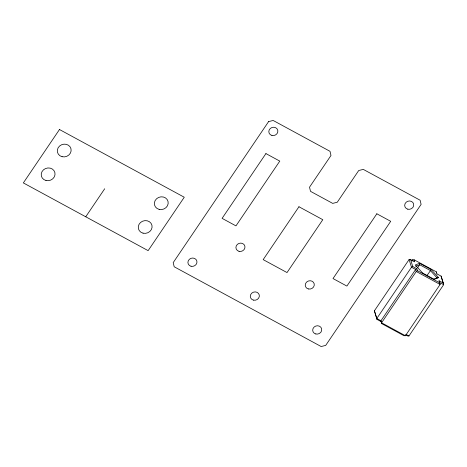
<?xml version="1.0" encoding="UTF-8"?>
<svg xmlns="http://www.w3.org/2000/svg" width="467" height="467" viewBox="0 0 467 467"><rect width="100%" height="100%" fill="white"/><g stroke="black" fill="none" stroke-linecap="round" stroke-linejoin="round"><path stroke-width="0.7" d="M422.419 273.685L422.6 273.032L415.28 264.993L419.594 263.271L431.234 269.587L438.554 277.626L434.234 279.348L422.6 273.032M85.741 216.781L104.701 188.756M405.677 334.95L407.463 335.919L408.952 335.983L443.65 284.695L443.23 283.043L439.073 280.79L440.112 284.45L405.414 335.738L403.92 335.68L381.737 323.637L381.119 321.623L376.957 319.364L374.411 310.8L409.11 259.512L410.598 259.57L414.76 261.829L414.141 259.815L412.647 259.751L411.83 260.96M417.638 267.714L419.664 264.725L419.594 263.271M426.698 275.904L431.234 269.587M439.692 282.804L417.51 270.761L416.885 268.747L412.729 266.488L411.485 267.235L376.787 318.523L376.957 319.364M416.885 268.747L415.642 269.494L380.949 320.782L381.119 321.623M417.51 270.761L416.26 271.508L381.568 322.796L381.737 323.637M415.7 266.307L419.664 264.725L430.341 270.521L437.054 277.894L438.554 277.626M433.755 279.213L437.054 277.894M414.141 259.815L436.324 271.852L436.908 274.041M436.943 273.872L441.105 276.125L443.23 283.043M405.981 334.372L408.952 335.983M405.414 335.738L381.568 322.796L380.949 320.782L376.787 318.523L374.411 310.8M439.698 283.107L440.112 284.45L416.26 271.508L415.642 269.494L411.485 267.235L409.11 259.512M412.647 259.751L413.062 261.1M410.598 259.57L412.729 266.488M439.073 280.79L439.488 282.436L443.65 284.695L441.105 276.125M436.324 271.852L436.493 272.699M59.478 129.517L23.35 182.918L148.132 250.645L184.261 197.237L59.478 129.517M268.595 121.607L173.204 262.617L174.185 266.768L321.156 346.532L325.715 345.393L421.111 204.383L420.125 200.232L363.279 169.381L358.72 170.519L337.256 202.246L332.697 203.384L310.508 191.342L309.528 187.191L330.986 155.47L330.006 151.32L273.16 120.468L268.595 121.607M265.916 153.585L222.099 218.358L235.963 225.882L279.78 161.109L265.916 153.585M298.95 206.753L263.178 259.629L287.024 272.57L322.796 219.694L298.95 206.753M376.834 213.787L333.018 278.56L346.882 286.084L390.704 221.311L376.834 213.787M271.952 135.459A4.571 4.145 -17.1 0 0 277.772 130.305A4.571 4.145 -17.1 0 0 270.294 128.472A4.571 4.145 -17.1 0 0 271.952 135.459M239.051 251.334A4.571 4.145 -17.1 0 0 244.877 246.179A4.571 4.145 -17.1 0 0 237.394 244.346A4.571 4.145 -17.1 0 0 239.051 251.334M308.378 288.956A4.571 4.145 -17.1 0 0 314.198 283.808A4.571 4.145 -17.1 0 0 306.72 281.975A4.571 4.145 -17.1 0 0 308.378 288.956M407.825 209.198A4.571 4.145 -17.1 0 0 413.651 204.044A4.571 4.145 -17.1 0 0 406.167 202.211A4.571 4.145 -17.1 0 0 407.825 209.198M315.826 333.981A4.571 4.145 -17.1 0 0 321.652 328.832A4.571 4.145 -17.1 0 0 314.168 326.999A4.571 4.145 -17.1 0 0 315.826 333.981M253.435 300.123A4.571 4.145 -17.1 0 0 259.261 294.969A4.571 4.145 -17.1 0 0 251.777 293.136A4.571 4.145 -17.1 0 0 253.435 300.123M191.044 266.26A4.571 4.145 -17.1 0 0 196.87 261.106A4.571 4.145 -17.1 0 0 189.386 259.273A4.571 4.145 -17.1 0 0 191.044 266.26M143.06 233.173A6.982 6.328 -17.1 0 0 151.95 225.298A6.982 6.328 -17.1 0 0 140.526 222.502A6.982 6.328 -17.1 0 0 143.06 233.173M159.154 209.379A6.982 6.328 -17.1 0 0 168.05 201.505A6.982 6.328 -17.1 0 0 156.62 198.708A6.982 6.328 -17.1 0 0 159.154 209.379M62.099 156.702A6.982 6.328 -17.1 0 0 70.996 148.833A6.982 6.328 -17.1 0 0 59.566 146.037A6.982 6.328 -17.1 0 0 62.099 156.702M46.005 180.495A6.982 6.328 -17.1 0 0 54.896 172.627A6.982 6.328 -17.1 0 0 43.472 169.83A6.982 6.328 -17.1 0 0 46.005 180.495"/></g></svg>
